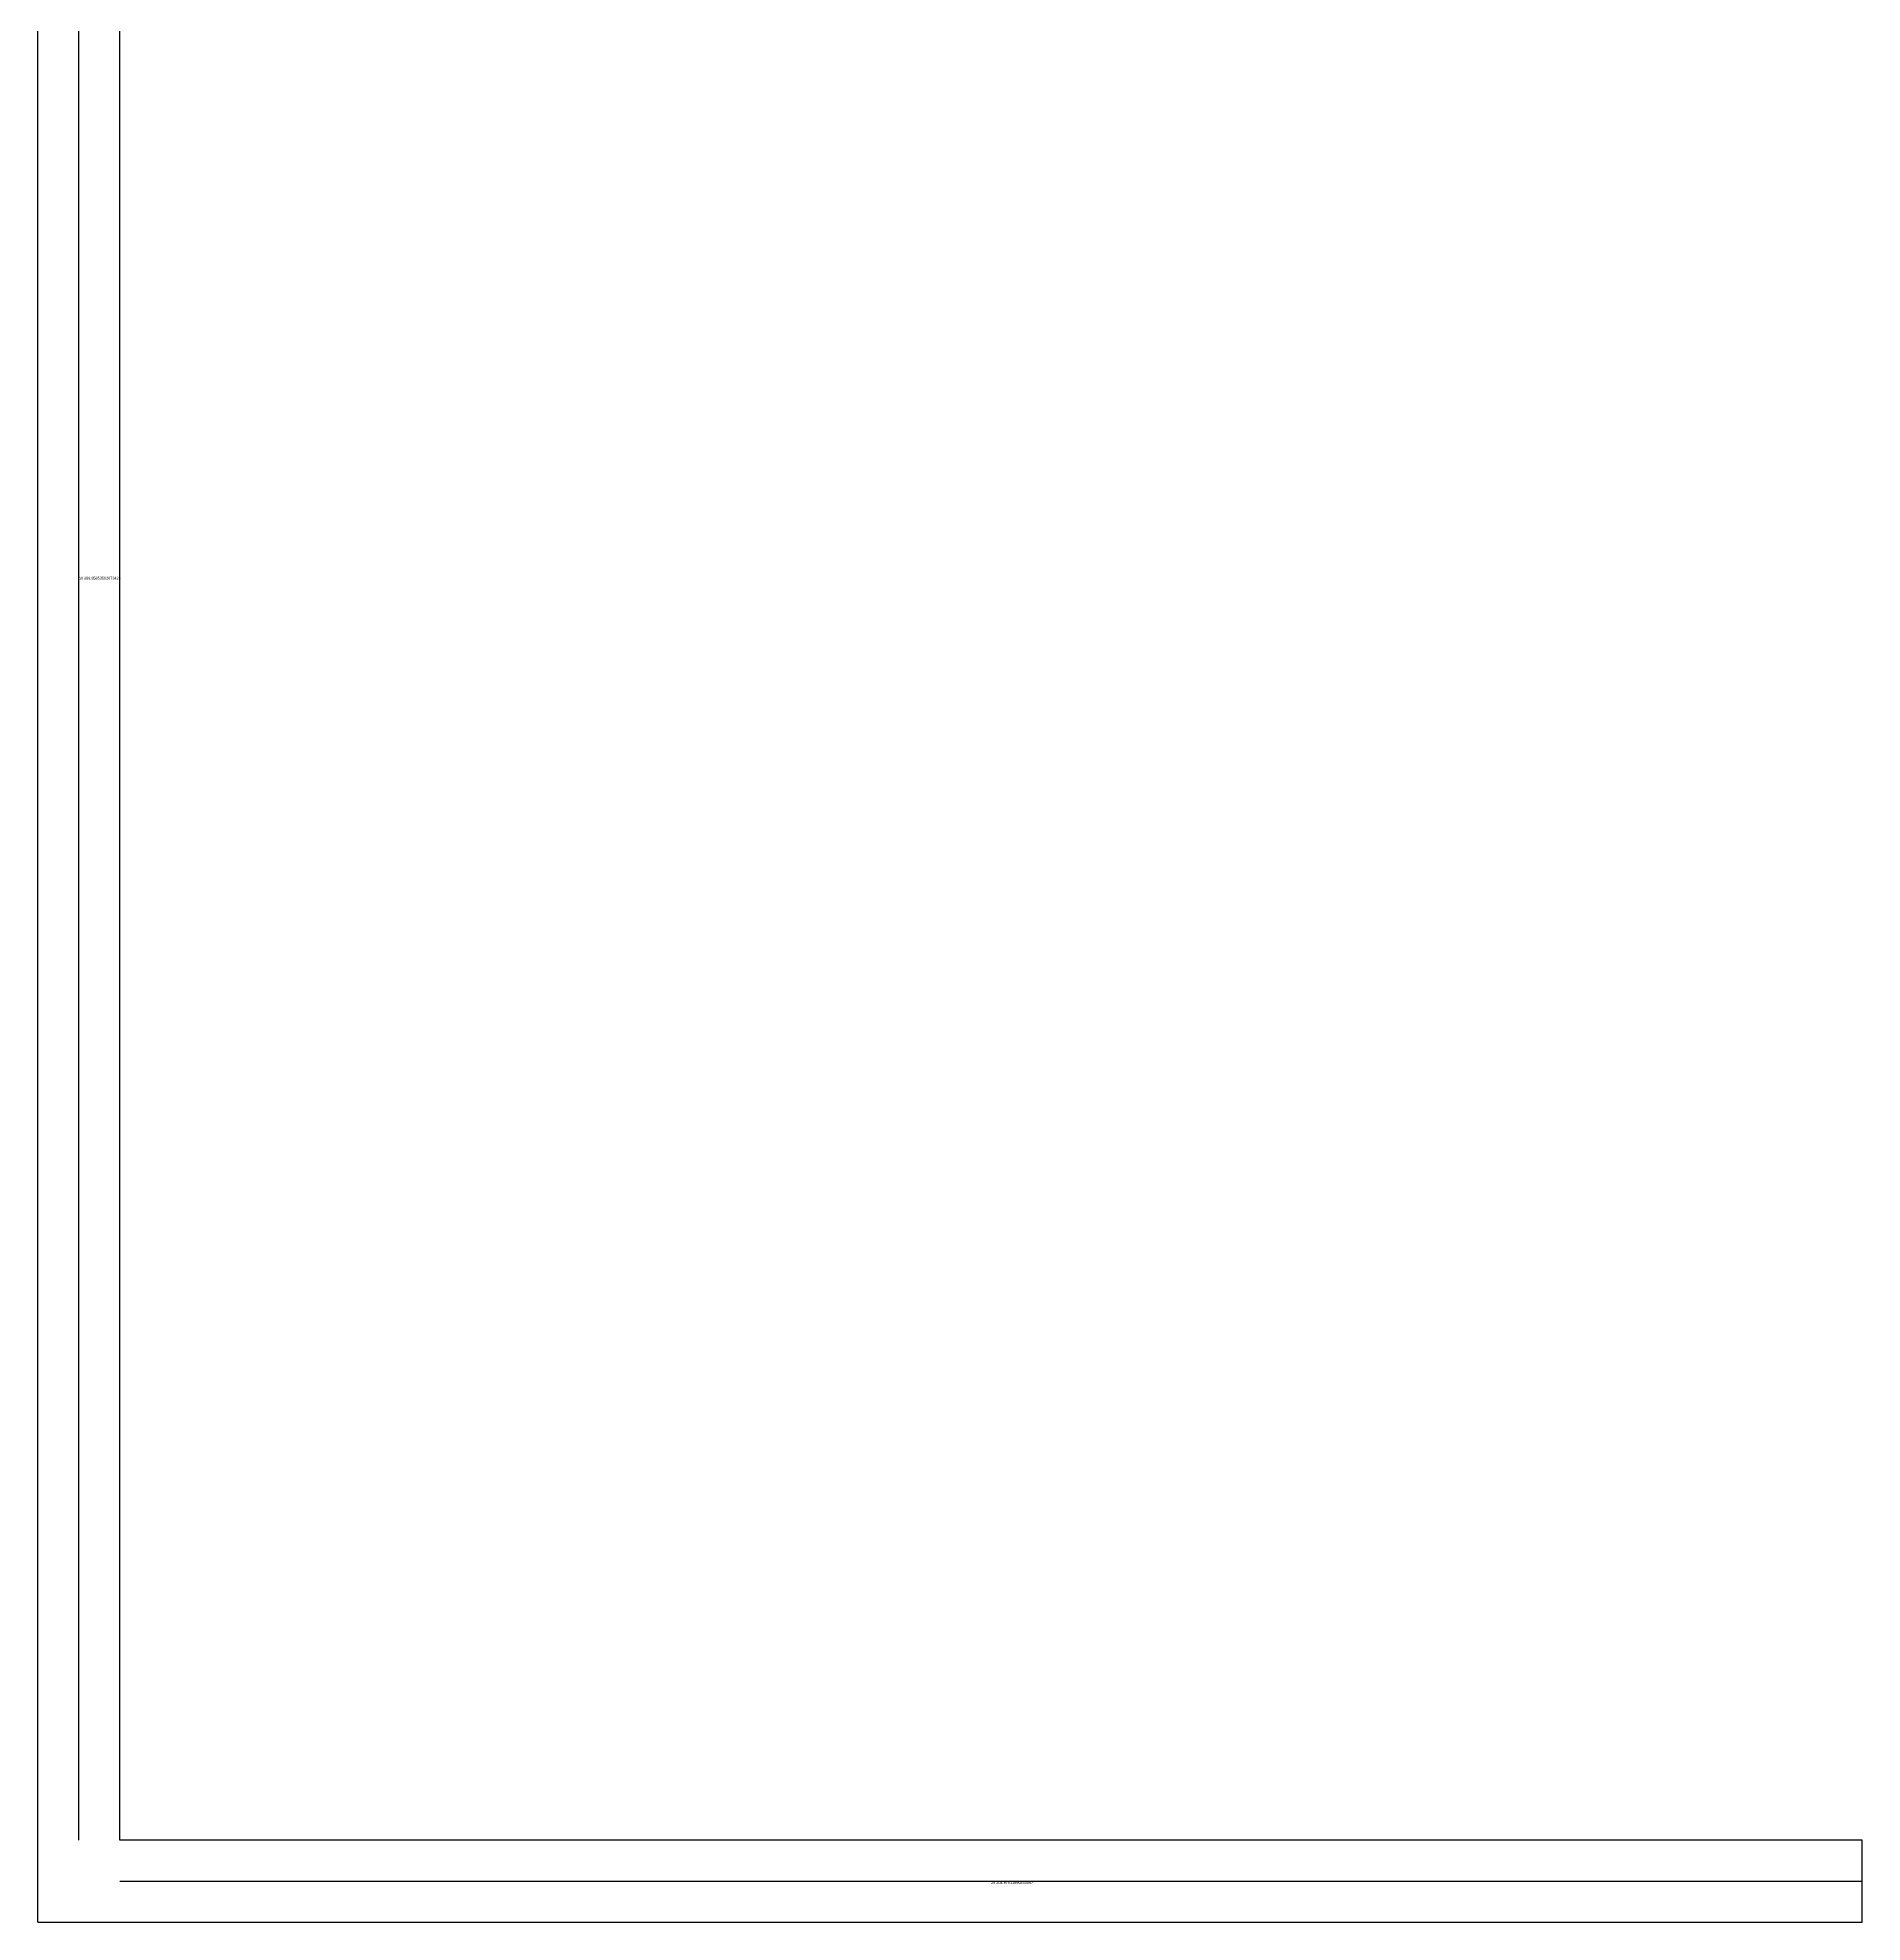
# Model space of a CAD drawing. Header units: metres. Extents: x 328 to 784, y 390 to 981.
# Drawn here: x 328 to 528, y 537 to 743.6 of the extents above; entities that cross this region are included whole.
import ezdxf

# ---------------------------------------------------------------- set-up
doc = ezdxf.new("R2010")
doc.units = ezdxf.units.M

msp = doc.modelspace()

# ---------------------------------------------------------------- linework, layer by layer
at = {"layer": 'centrelines'}
for p, q in [((332.5, 546), (332.5, 823)), ((337, 541.5), (528, 541.5))]:
    msp.add_line(p, q, dxfattribs=at)
at = {"layer": 'wall'}
for p, q in [((328, 537), (328, 981)), ((337, 546), (337, 823)), ((528, 546), (337, 546)), ((528, 537), (528, 546)), ((328, 537), (528, 537))]:
    msp.add_line(p, q, dxfattribs=at)

# ---------------------------------------------------------------- texts
at = {"layer": 'centrelines', "char_height": 0.3, "attachment_point": 1}
for s, insert in [('60 389.85853562673424', (332.5, 684.5)), ('25 204.97511690253057', (432.5, 541.5))]:
    msp.add_mtext(s, dxfattribs=dict(at, insert=insert))

doc.saveas('drawing.dxf')
